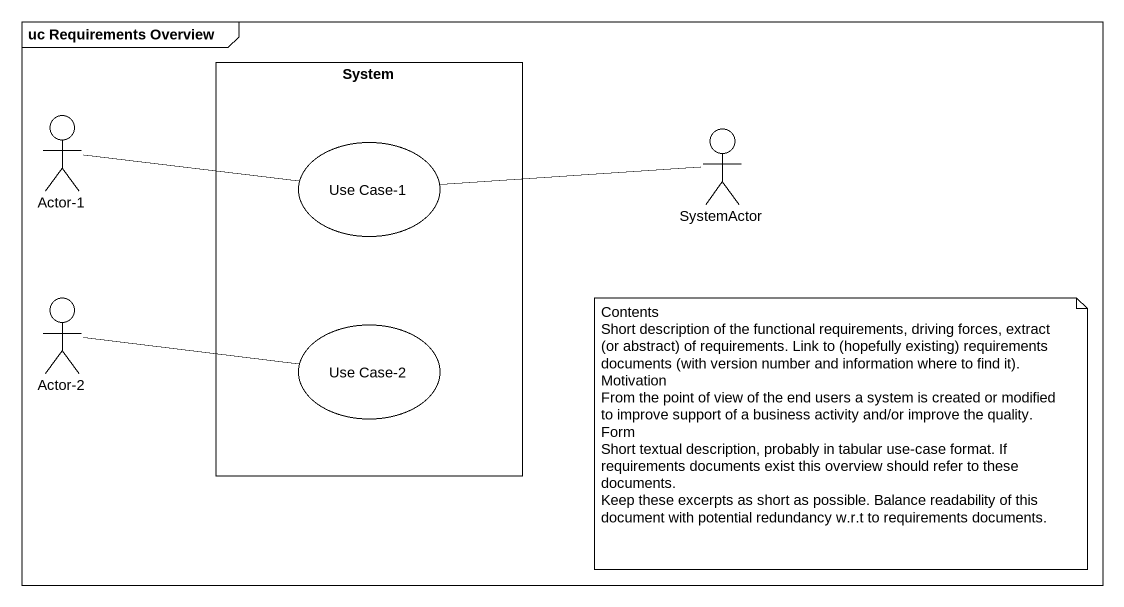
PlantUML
@startuml
mainframe uc Requirements Overview
rectangle System {
  usecase "Use Case-1" as Use_Case_1
  usecase "Use Case-2" as Use_Case_2
}
actor "Actor-1" as Actor_1
actor SystemActor
actor "Actor-2" as Actor_2
Actor_1 -right- Use_Case_1
SystemActor -left- Use_Case_1
Actor_2 -right- Use_Case_2
note as N1
  Contents
  Short description of the functional requirements, driving forces, extract (or abstract) of requirements. Link to (hopefully existing) requirements documents (with version number and information where to find it).
  Motivation
  From the point of view of the end users a system is created or modified to improve support of a business activity and/or improve the quality.
  Form
  Short textual description, probably in tabular use-case format. If requirements documents exist this overview should refer to these documents.
  Keep these excerpts as short as possible. Balance readability of this document with potential redundancy w.r.t to requirements documents.
end note
@enduml
